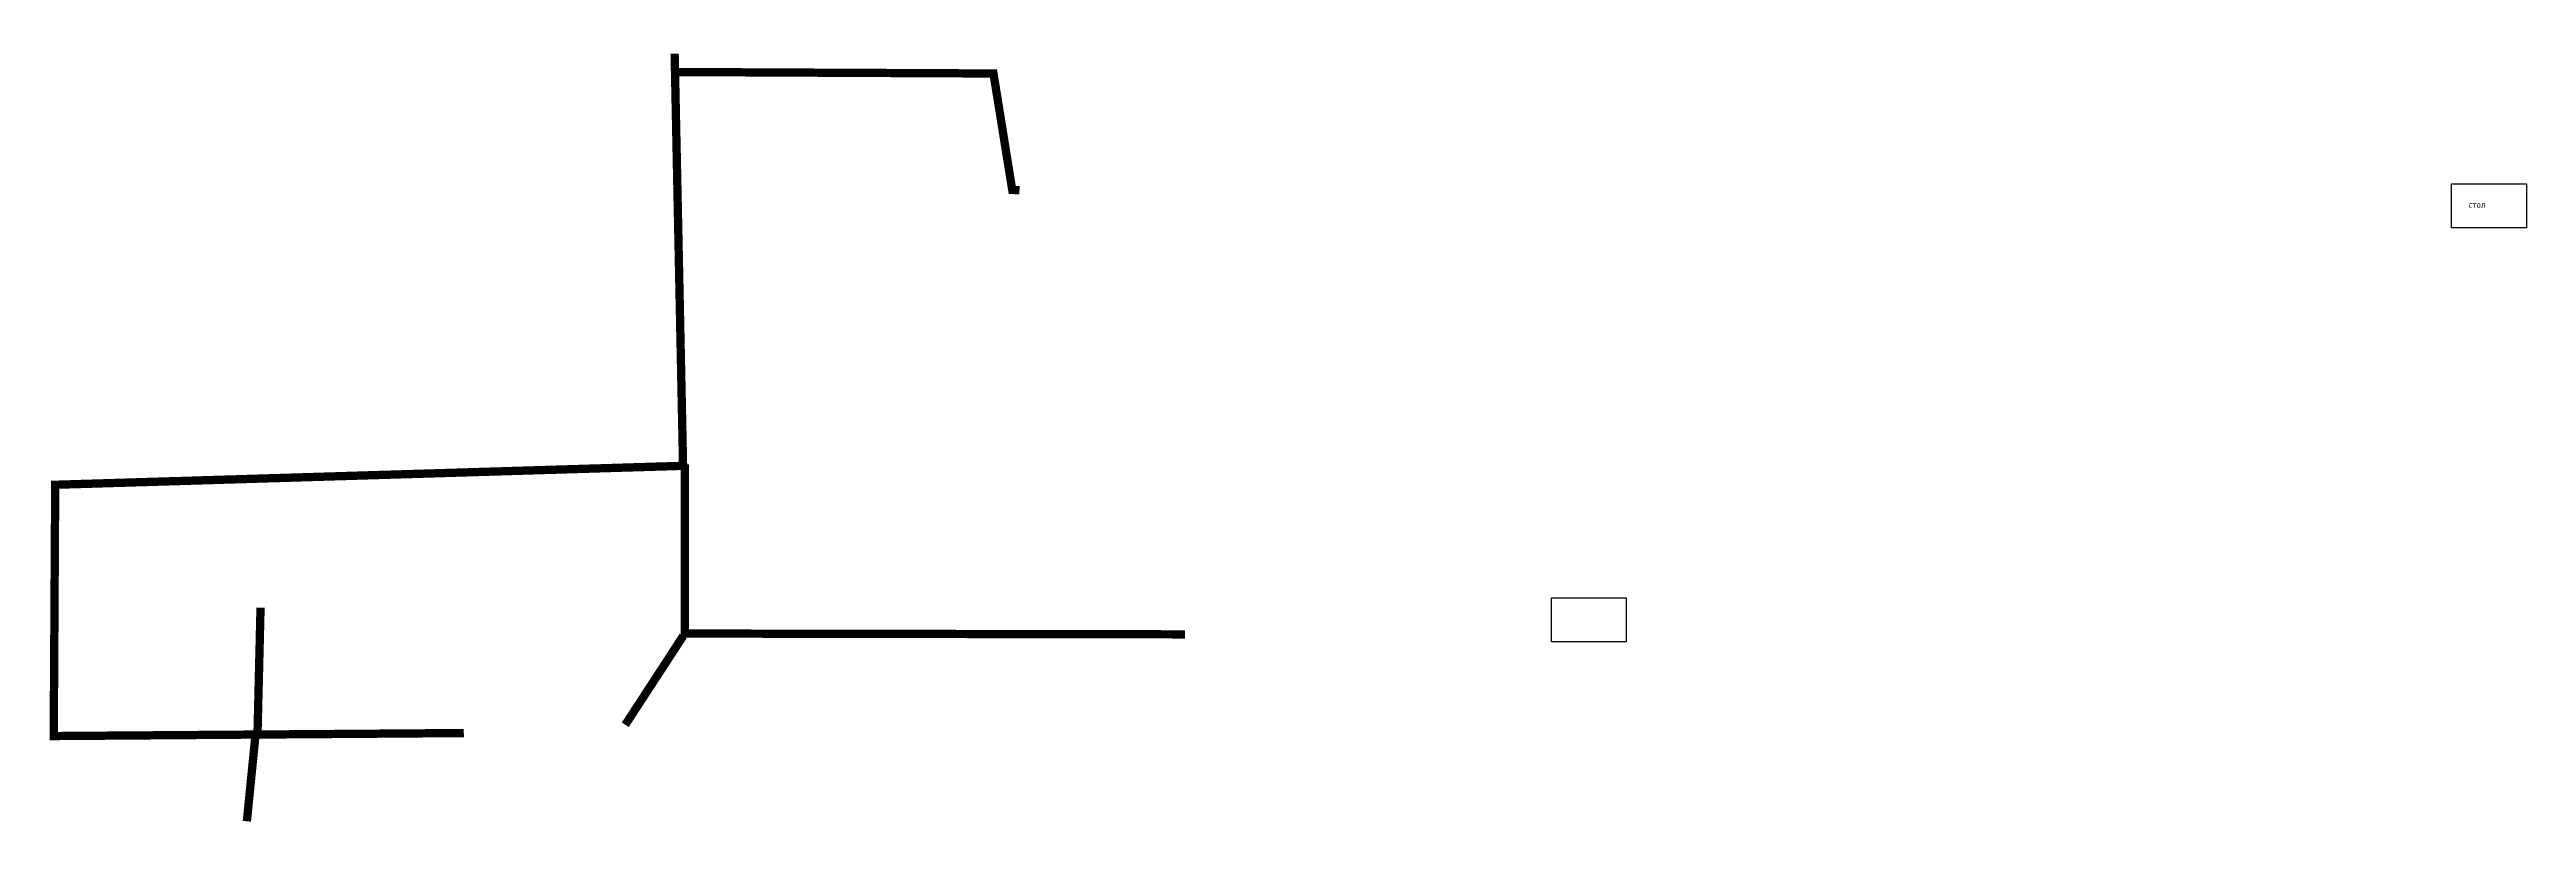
# Model space of a CAD drawing. Header units: metres. Extents: x 23103 to 193015, y -44365 to 67706.
# Drawn here: x 104356 to 134146, y 13713 to 23044 of the extents above; entities that cross this region are included whole.
import ezdxf

# ---------------------------------------------------------------- set-up
doc = ezdxf.new("R2010")
doc.units = ezdxf.units.M
doc.styles.get("Standard").update_dxf_attribs({"font": 'simplex.shx'})

# ---------------------------------------------------------------- blocks, each defined once
blk = doc.blocks.new('*U66')
blk.add_lwpolyline([(0, 0), (900, 0), (900, -530), (0, -530)], close=True)
at = {"insert": (207, -215), "char_height": 75, "attachment_point": 1}
blk.add_mtext_dynamic_manual_height_columns('стол', width=736.09, gutter_width=12.5, heights=[0], dxfattribs=at)

msp = doc.modelspace()

# ---------------------------------------------------------------- linework, layer by layer
at = {"const_width": 100}
for points in [[(111874.4468, 22993.8952), (111975.664, 18037.6338), (104424.8612, 17809.9135), (104406.7946, 14788.0815), (109339.0088, 14824.3233)], [(116021.851, 21350.961), (115934.5189, 21356.268), (115708.9007, 22755.9724), (111871.3169, 22773.629)], [(111996.4624, 18057.6112), (111996.4624, 16020.7593), (118013.201, 16010.9668)], [(106857.5616, 14807.5853), (106894.1896, 16332.7261)], [(111976.8641, 15991.3816), (111281.1171, 14923.993)], [(106833.1747, 14800.0095), (106729.3941, 13762.9137)]]:
    msp.add_lwpolyline(points, dxfattribs=at)
msp.add_lwpolyline([(122419.1116, 16451.4974), (123319.1116, 16451.4974), (123319.1116, 15921.4974), (122419.1116, 15921.4974)], close=True)

# ---------------------------------------------------------------- block references
msp.add_blockref('*U66', (133245.5547, 21430.7577))

doc.saveas('drawing.dxf')
